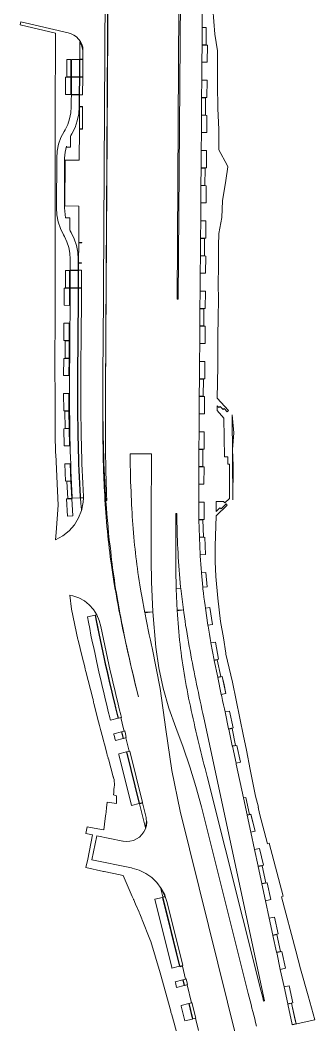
# Model space of a CAD drawing. Header units: metres. Extents: x 105146 to 106170, y 111783 to 118163.
# Drawn here: x 105874 to 105963, y 115078.4 to 115381.3 of the extents above; entities that cross this region are included whole.
import ezdxf

# ---------------------------------------------------------------- set-up
doc = ezdxf.new("R2010")
doc.units = ezdxf.units.M
doc.layers.add('20-EP-ZONA-DURA', color=253, linetype='CONTINUOUS', lineweight=13)
doc.layers.add('20-EP-ZONA-VERDE', color=84, linetype='CONTINUOUS', lineweight=13)

msp = doc.modelspace()

# ---------------------------------------------------------------- linework, layer by layer
at = {"layer": '20-EP-ZONA-DURA'}
for points in [[(105932.2115, 115384.7375), (105932.7507, 115377.0607), (105933.6419, 115372.0191), (105933.5683, 115365.9371), (105933.6463, 115361.9529), (105933.7293, 115354.7083), (105933.9725, 115348.3919), (105934.0517, 115342.1917), (105936.4821, 115337.6067), (105936.7461, 115337.1087), (105936.0963, 115332.9567), (105935.1545, 115326.8345), (105934.9019, 115321.8151), (105933.9669, 115317.0049), (105933.8861, 115313.3151), (105933.8575, 115306.9311), (105933.8177, 115301.9413), (105933.8977, 115296.9361), (105933.8069, 115291.9189), (105933.6939, 115285.7599), (105933.7369, 115276.9291), (105933.5299, 115267.3141), (105936.8931, 115263.6019), (105936.5225, 115263.2661), (105935.6469, 115264.2327), (105935.2763, 115263.8969), (105934.4007, 115264.8635), (105934.0301, 115264.5279), (105933.4997, 115265.0829), (105933.5079, 115263.6149), (105935.5359, 115261.3765), (105935.7019, 115249.6405), (105936.6827, 115249.6461), (105936.6947, 115247.4909), (105937.1947, 115247.4937), (105937.2527, 115237.1625), (105935.8635, 115235.8267), (105935.4279, 115236.1911), (105933.1797, 115236.1631), (105933.1593, 115233.2269), (105934.3195, 115234.3423), (105934.6735, 115233.9743), (105936.2101, 115235.4663), (105936.5565, 115235.1059), (105933.1697, 115231.8497), (105932.9181, 115222.7693), (105932.8927, 115218.1307), (105933.1301, 115213.5649), (105933.7303, 115207.0537), (105934.5101, 115199.9847), (105935.4301, 115195.1011), (105936.1031, 115190.4643), (105936.1647, 115190.2269), (105938.1663, 115181.7155), (105941.4527, 115165.4337), (105941.6333, 115164.5893), (105942.3503, 115161.2359), (105943.4699, 115155.3813), (105945.1171, 115147.4067), (105946.0077, 115144.1061), (105945.8895, 115144.0385), (105946.3305, 115142.1275), (105948.7025, 115133.0417), (105949.2017, 115133.1647), (105953.4559, 115117.2135), (105952.9517, 115117.0591), (105957.2295, 115100.7745), (105958.6279, 115095.3553), (105960.9695, 115087.1549), (105963.0149, 115079.9563), (105956.1462, 115078.4708), (105956.1357, 115078.5199), (105957.3089, 115078.7717), (105957.0777, 115079.8469), (105955.9847, 115084.9307), (105954.8117, 115084.6785), (105954.7905, 115084.7763), (105956.3543, 115085.1129), (105955.2613, 115090.1967), (105953.6975, 115089.8605), (105952.5627, 115095.1395), (105954.1263, 115095.4761), (105953.0335, 115100.5599), (105951.4697, 115100.2239), (105951.4485, 115100.3215), (105952.6219, 115100.5733), (105951.5289, 115105.6571), (105950.3557, 115105.4049), (105950.3347, 115105.5027), (105950.3442, 115105.5047), (105950.3459, 115105.4971), (105951.9189, 115105.8371), (105950.8064, 115110.9242), (105949.2417, 115110.5871), (105948.1067, 115115.8659), (105949.6711, 115116.2027), (105948.5777, 115121.2865), (105947.0139, 115120.9501), (105946.9927, 115121.0479), (105948.1661, 115121.2997), (105947.0731, 115126.3835), (105945.8999, 115126.1313), (105945.8789, 115126.2291), (105947.4433, 115126.5649), (105946.2809, 115131.6333), (105944.7905, 115131.2915), (105943.6635, 115136.5339), (105944.9326, 115136.8636), (105944.9391, 115136.8667), (105943.6489, 115141.9029), (105942.5781, 115141.6287), (105942.5789, 115141.6249), (105942.5695, 115141.6225), (105942.5485, 115141.7203), (105943.2207, 115141.8941), (105942.1243, 115146.9915), (105941.4467, 115146.8459), (105939.268, 115156.98), (105939.2664, 115156.9873), (105939.26, 115157.014), (105939.1919, 115157.3339), (105940.5033, 115157.5849), (105939.4825, 115162.6837), (105938.1013, 115162.4071), (105938.0801, 115162.5049), (105939.0723, 115162.6977), (105937.9847, 115167.7827), (105936.9913, 115167.5703), (105936.9703, 115167.6681), (105938.3549, 115167.9645), (105937.2669, 115173.0495), (105935.8773, 115172.7521), (105935.6792, 115173.6731), (105935.4087, 115174.9333), (105935.1391, 115176.192), (105934.8705, 115177.4496), (105934.7513, 115178.0107), (105936.0114, 115178.3031), (105936.1375, 115178.3301), (105935.5702, 115180.9832), (105935.0549, 115183.4141), (105935.0504, 115183.4138), (105933.6791, 115183.1219), (105933.6589, 115183.2199), (105934.6385, 115183.4289), (105933.5511, 115188.5139), (105932.6329, 115188.3175), (105932.6135, 115188.4157), (105933.9215, 115188.6949), (105933.0067, 115193.8137), (105931.6409, 115193.5697), (105931.6179, 115193.6965), (105931.3955, 115194.9415), (105931.1784, 115196.1857), (105930.9672, 115197.4294), (105930.7617, 115198.6727), (105930.7243, 115198.9067), (105932.1155, 115199.1393), (105931.3401, 115204.2049), (105929.9535, 115204.0117), (105929.8331, 115204.8819), (105929.6691, 115206.1223), (105929.5128, 115207.3625), (105929.3648, 115208.6018), (105929.2249, 115209.8408), (105929.1697, 115210.3715), (105930.4611, 115210.5081), (105930.0453, 115214.8093), (105928.7615, 115214.6853), (105928.7513, 115214.8045), (105928.6532, 115216.0504), (105928.5627, 115217.2984), (105928.4793, 115218.5484), (105928.4032, 115219.8003), (105928.3857, 115220.1159), (105929.9821, 115220.2261), (105929.7441, 115225.4207), (105928.1451, 115225.3472), (105928.1415, 115225.4473), (105929.3401, 115225.5093), (105929.2001, 115230.7073), (105927.9997, 115230.6749), (105927.9977, 115230.7749), (105928.0009, 115230.775), (105928.0009, 115230.7709), (105929.5937, 115230.8135), (105929.5936, 115230.8184), (105929.5971, 115230.8185), (105929.5329, 115236.0181), (105929.5196, 115236.018), (105929.5195, 115236.0251), (105927.9491, 115235.9994), (105927.9329, 115235.9983), (105927.9313, 115236.2307), (105927.9251, 115237.5055), (105927.9219, 115238.7818), (105927.9213, 115240.0595), (105927.9231, 115241.3389), (105927.9233, 115241.4149), (105929.5233, 115241.4181), (105929.5487, 115246.6181), (105927.9489, 115246.6257), (105927.9493, 115246.7257), (105929.1495, 115246.7205), (105929.1891, 115251.9205), (105927.9891, 115251.9295), (105927.9899, 115252.0295), (105929.5899, 115252.0179), (105929.6299, 115257.2177), (105928.0305, 115257.2301), (105928.0727, 115262.6295), (105929.6727, 115262.6181), (105929.6815, 115262.6183), (105929.7249, 115267.8039), (105929.7128, 115267.8041), (105929.7129, 115267.8173), (105928.1133, 115267.8297), (105928.1141, 115267.9297), (105929.3141, 115267.9201), (105929.3547, 115273.1199), (105928.1547, 115273.1293), (105928.1555, 115273.2293), (105929.7555, 115273.2173), (105929.7957, 115278.4171), (105928.1961, 115278.4295), (105928.2383, 115283.8289), (105929.8383, 115283.8169), (105929.8785, 115289.0167), (105928.2789, 115289.0291), (105928.279, 115289.1073), (105929.4777, 115289.0999), (105929.4785, 115289.1193), (105929.5203, 115294.3193), (105928.3203, 115294.3287), (105928.3211, 115294.4285), (105929.9207, 115294.4165), (105929.9613, 115299.6163), (105928.3617, 115299.6289), (105928.4039, 115305.0283), (105930.0039, 115305.0163), (105930.0441, 115310.2161), (105928.4445, 115310.2285), (105928.4453, 115310.3281), (105929.6453, 115310.3187), (105929.6859, 115315.5187), (105928.4859, 115315.5279), (105928.4867, 115315.6279), (105930.0877, 115315.6113), (105930.1056, 115318.0937), (105930.1261, 115320.8157), (105929.536, 115320.8203), (105928.5269, 115320.8293), (105928.5695, 115326.2277), (105930.1695, 115326.2157), (105930.2097, 115331.4155), (105928.6103, 115331.4277), (105928.6109, 115331.5279), (105929.8109, 115331.5181), (105929.8515, 115336.7179), (105928.6515, 115336.7273), (105928.6523, 115336.8273), (105930.2523, 115336.8153), (105930.2925, 115342.0151), (105928.6929, 115342.0275), (105928.7351, 115347.4269), (105928.7485, 115347.4268), (105928.7485, 115347.4223), (105930.3479, 115347.3995), (105930.3504, 115349.3893), (105930.3753, 115352.6147), (105929.019, 115352.6252), (105928.7865, 115352.6307), (105928.7865, 115352.627), (105928.7759, 115352.6271), (105928.7765, 115352.7271), (105929.9765, 115352.7175), (105930.0173, 115357.9173), (105928.8171, 115357.9267), (105928.8179, 115358.0267), (105930.4175, 115358.0147), (105930.4581, 115363.2145), (105928.8587, 115363.2269), (105928.9009, 115368.6263), (105930.5007, 115368.6139), (105930.5409, 115373.8137), (105928.9415, 115373.8261), (105928.9435, 115373.9221), (105930.1433, 115373.9083), (105930.1423, 115373.9167), (105930.1827, 115379.1167), (105930.1793, 115379.1167), (105930.1793, 115379.1233), (105929.4522, 115379.1224), (105928.9829, 115379.1261), (105929.1505, 115400.5919)], [(105900.5541, 115394.073), (105899.8287, 115269.0469), (105899.8107, 115265.7106), (105899.7955, 115262.3743), (105899.79, 115260.7015), (105899.7873, 115259.0286), (105899.7879, 115257.1686), (105899.7925, 115255.3086), (105899.7925, 115255.3086), (105899.8002, 115253.4486), (105899.7939, 115254.4547), (105899.7877, 115256.0757), (105899.7855, 115257.3335), (105899.7854, 115257.4345), (105899.7849, 115257.6959), (105899.7849, 115259.3149), (105899.7875, 115260.9331), (105899.7923, 115262.5503), (105899.7985, 115264.1653), (105899.8061, 115265.7811), (105899.8145, 115267.3959), (105899.8235, 115269.0095), (105900.5129, 115393.9881)], [(105921.3265, 115075.9761), (105920.4811, 115078.9671), (105920.4777, 115078.9787), (105919.7839, 115081.4337), (105919.5429, 115082.2859), (105919.4735, 115082.5313), (105916.2681, 115094.1507), (105913.4937, 115103.5537), (105913.2043, 115104.2717), (105910.8485, 115110.1177), (105910.7849, 115110.2753), (105910.7413, 115110.3833), (105910.1245, 115111.9141), (105909.9763, 115112.2631), (105909.9241, 115112.3849), (105908.8679, 115114.8521), (105908.3089, 115116.1581), (105908.2699, 115116.2489), (105908.2351, 115116.3301), (105907.8705, 115117.0931), (105905.1387, 115123.4771), (105904.6173, 115123.5829), (105904.2643, 115123.6545), (105899.4305, 115124.6435), (105899.2359, 115124.6905), (105893.9085, 115125.8607), (105894.4157, 115128.4317), (105895.8615, 115135.7113), (105893.8487, 115136.1573), (105894.2933, 115138.1641), (105897.4365, 115137.5651), (105899.3111, 115137.2081), (105899.5207, 115138.9119), (105899.7347, 115140.6527), (105899.9159, 115142.0478), (105899.9619, 115142.4993), (105900.0037, 115142.8387), (105900.0439, 115143.1657), (105900.0659, 115143.3459), (105900.1301, 115143.8663), (105900.3401, 115145.5741), (105903.0729, 115145.1853), (105903.0915, 115145.8155), (105903.1407, 115147.4799), (105902.2053, 115147.7655), (105902.2747, 115148.5179), (105902.2751, 115148.5227), (105902.3079, 115148.8775), (105902.3583, 115149.4243), (105902.3585, 115149.4277), (105902.4215, 115150.1103), (105902.4225, 115150.1213), (105902.4719, 115150.6567), (105902.3799, 115152.2897), (105902.3737, 115152.3989), (105902.2497, 115152.8691), (105902.2455, 115152.8853), (105902.2437, 115152.8921), (105902.1862, 115153.1101), (105902.1615, 115153.2035), (105900.6561, 115158.6029), (105900.6361, 115158.6745), (105900.6109, 115158.7645), (105900.5665, 115158.9255), (105900.3505, 115159.7477), (105900.1909, 115160.3587), (105899.4935, 115163.0269), (105899.2275, 115164.0449), (105898.9989, 115164.9195), (105898.3193, 115167.5195), (105898.0099, 115168.7033), (105897.7323, 115169.7657), (105896.3235, 115175.3273), (105896.2239, 115175.7205), (105896.1583, 115175.9805), (105896.0991, 115176.2143), (105896.0295, 115176.4899), (105895.9529, 115176.7929), (105893.8937, 115184.9353), (105893.8043, 115185.2895), (105893.7055, 115185.6801), (105893.5231, 115186.4009), (105892.7801, 115189.3391), (105891.5017, 115194.3945), (105891.4475, 115194.6089), (105889.5419, 115203.7419), (105889.076, 115207.9975), (105889.9311, 115207.7907), (105891.7402, 115207.1828), (105893.417, 115206.2713), (105894.9111, 115205.0838), (105896.1773, 115203.6558), (105897.1777, 115202.0305), (105896.7853, 115201.9557), (105896.7853, 115201.9557), (105897.0989, 115200.3137), (105897.4787, 115198.3779), (105897.8679, 115196.4459), (105898.2657, 115194.5177), (105898.6715, 115192.5931), (105899.0851, 115190.6719), (105899.5055, 115188.7543), (105899.9327, 115186.8401), (105900.3657, 115184.9293), (105900.8043, 115183.0217), (105901.2481, 115181.1171), (105901.6963, 115179.2157), (105902.1483, 115177.3171), (105902.6039, 115175.4213), (105903.0627, 115173.5281), (105903.5237, 115171.6375), (105903.7085, 115170.8845), (105904.4297, 115171.0635), (105905.2694, 115167.6728), (105905.4396, 115166.9869), (105904.7132, 115166.8058), (105904.9177, 115165.9783), (105905.2079, 115164.8069), (105905.9356, 115164.9875), (105906.9469, 115160.9116), (105906.2189, 115160.7309), (105910.0717, 115145.2013), (105910.7998, 115145.382), (105910.8239, 115145.2849), (105910.0959, 115145.1043), (105911.8977, 115137.8417), (105912.1952, 115139.7575), (105912.231, 115139.618), (105912.1244, 115138.5779), (105911.8388, 115137.5722), (105911.3829, 115136.6313), (105910.7707, 115135.7838), (105910.0206, 115135.0554), (105909.1555, 115134.4684), (105908.2016, 115134.0403), (105907.1879, 115133.7844), (105906.1452, 115133.7083), (105905.1051, 115133.8144), (105905.0411, 115133.8272), (105897.1344, 115135.4283), (105895.7091, 115128.1661), (105907.6339, 115125.752), (105907.7965, 115125.7191), (105907.8647, 115125.7042), (105909.9661, 115125.0651), (105911.9416, 115124.1051), (105913.7427, 115122.848), (105915.3249, 115121.3247), (105916.6495, 115119.5726), (105917.6838, 115117.635), (105917.7789, 115117.2514), (105916.3585, 115119.8617), (105917.0701, 115116.9933), (105917.7981, 115117.174), (105917.8222, 115117.0769), (105917.0946, 115116.8961), (105918.4691, 115111.3545), (105922.2473, 115096.1261), (105922.2873, 115095.9647), (105923.0152, 115096.1454), (105923.9858, 115092.2332), (105923.262, 115092.0506), (105923.2585, 115092.0497), (105923.6807, 115090.3485), (105924.4086, 115090.529), (105925.7571, 115085.0937), (105925.0291, 115084.9131), (105926.1925, 115080.2243), (105926.9205, 115080.4046), (105927.8222, 115076.77)]]:
    msp.add_lwpolyline(points, dxfattribs=at)
for points in [[(105892.8654, 115355.2228), (105891.9655, 115355.2253), (105891.9248, 115348.5699), (105892.8223, 115348.5651), (105892.8654, 115355.2228), (105892.8245, 115348.4653), (105891.9234, 115348.4704), (105891.8574, 115339.0867), (105887.6454, 115339.1191), (105887.6029, 115332.351), (105887.5227, 115332.3515), (105887.4901, 115327.1515), (105887.5703, 115327.151), (105887.5588, 115325.316), (105891.7604, 115325.2861), (105891.7251, 115320.2669), (105891.7091, 115314.295), (105892.6093, 115314.2898), (105892.6085, 115314.1898), (105891.7094, 115314.195), (105891.6709, 115308.2022), (105892.5718, 115308.1966), (105892.5709, 115308.0965), (105891.6714, 115308.1023), (105891.6577, 115305.9253), (105891.6233, 115300.6255), (105891.6285, 115300.6255), (105891.6279, 115300.5255), (105891.6227, 115300.5255), (105891.5107, 115282.6999), (105891.4987, 115280.7625), (105891.4871, 115278.8231), (105891.4765, 115276.8821), (105891.4675, 115274.9427), (105891.4605, 115272.9987), (105891.4559, 115271.0527), (105891.4543, 115269.1047), (105891.4563, 115267.1551), (105891.4625, 115265.2033), (105891.4731, 115263.2497), (105891.4889, 115261.2943), (105891.5101, 115259.3369), (105891.5157, 115258.9363), (105891.5169, 115258.7411), (105891.5224, 115258.4666), (105891.5377, 115257.3779), (105891.5717, 115255.4169), (105891.6131, 115253.4541), (105891.6567, 115251.7012), (105891.6581, 115251.6028), (105891.6619, 115251.4897), (105891.7191, 115249.5237), (105891.7851, 115247.5559), (105891.8603, 115245.5865), (105891.9453, 115243.6157), (105892.0405, 115241.6433), (105892.1467, 115239.6697), (105892.2643, 115237.6947), (105892.2877, 115237.3353), (105892.2943, 115237.2355), (105892.3937, 115235.7187), (105892.5355, 115233.7415), (105892.5522, 115233.5414), (105891.6676, 115231.2689), (105890.402, 115229.1843), (105888.7939, 115227.351), (105886.892, 115225.8246), (105884.7541, 115224.6514), (105884.9175, 115226.9089), (105885.5131, 115235.1391), (105885.0931, 115243.7605), (105884.7666, 115250.4854), (105884.7533, 115250.7603), (105884.6181, 115256.4868), (105884.6173, 115256.5159), (105884.6429, 115262.895), (105884.6431, 115262.9432), (105884.6455, 115263.5315), (105884.6371, 115264.0375), (105884.6293, 115264.5185), (105884.5539, 115271.8605), (105884.5537, 115271.8643), (105884.5475, 115272.4703), (105884.5465, 115272.7161), (105884.5463, 115272.7475), (105884.5219, 115278.5339), (105884.5229, 115278.7747), (105884.5229, 115278.8099), (105884.5735, 115291.0589), (105884.5737, 115291.2581), (105884.5737, 115291.2977), (105884.5739, 115291.3641), (105884.5829, 115299.9087), (105884.5827, 115300.1201), (105884.5827, 115300.1647), (105884.5827, 115300.2133), (105884.5779, 115305.9143), (105884.5787, 115306.1151), (105884.5791, 115306.1663), (105884.5797, 115306.2993), (105884.6223, 115315.1801), (105884.6285, 115335.4413), (105884.5837, 115348.1829), (105884.5809, 115352.2653), (105884.7057, 115377.3815), (105874.0097, 115379.9019), (105874.2267, 115380.8312), (105888.5211, 115377.5249), (105889.4148, 115377.2431), (105890.2538, 115376.8255), (105891.0175, 115376.2824), (105891.6873, 115375.627), (105892.2469, 115374.8753), (105892.6826, 115374.0457), (105892.9838, 115373.1583), (105892.9304, 115365.5048), (105892.9549, 115369.4171), (105892.0549, 115369.4227), (105892.0547, 115369.392), (105892.0467, 115369.3919), (105891.9661, 115355.329), (105892.866, 115355.3229), (105892.8654, 115355.2228)], [(105892.0883, 115374.7517), (105892.0555, 115369.5227), (105892.9555, 115369.5171), (105892.9475, 115372.1781), (105892.6705, 115373.5159), (105892.0883, 115374.7517)], [(105889.3223, 115364.2409), (105889.3549, 115369.4397), (105888.1549, 115369.4483), (105888.1223, 115364.2483), (105889.3223, 115364.2409)], [(105891.9223, 115364.2249), (105891.9549, 115369.4233), (105889.5549, 115369.4385), (105889.5223, 115364.2395), (105891.9223, 115364.2249)], [(105889.2891, 115358.9409), (105889.3217, 115364.1407), (105887.7221, 115364.1509), (105887.6895, 115358.9509), (105889.2891, 115358.9409)], [(105891.9217, 115364.1245), (105889.5217, 115364.1395), (105889.4891, 115358.9399), (105891.8891, 115358.9249), (105891.9217, 115364.1245)], [(105891.8883, 115358.8249), (105889.4907, 115358.8399), (105889.4781, 115357.2087), (105889.4653, 115355.1689), (105889.336, 115353.3684), (105888.9727, 115351.6002), (105888.3818, 115349.8945), (105887.5733, 115348.2805), (105887.2895, 115347.7961), (105886.3403, 115345.9015), (105885.6466, 115343.8992), (105885.2202, 115341.8235), (105885.0683, 115339.7099), (105884.9745, 115324.7485), (105885.0998, 115322.6331), (105885.5001, 115320.5523), (105886.1686, 115318.5414), (105887.0939, 115316.6351), (105887.3717, 115316.1471), (105888.1599, 115314.5232), (105888.7294, 115312.8103), (105889.0705, 115311.0377), (105889.1773, 115309.2357), (105889.1565, 115305.9409), (105891.5565, 115305.9259), (105891.5771, 115309.2205), (105891.4518, 115311.3359), (105891.0515, 115313.4168), (105890.383, 115315.4277), (105889.4577, 115317.3341), (105889.1799, 115317.8221), (105889.034, 115318.0859), (105889.0623, 115321.7435), (105887.6825, 115321.7476), (105887.3743, 115324.7335), (105887.4683, 115339.6947), (105887.6056, 115341.5504), (105887.9913, 115343.3707), (105887.9893, 115343.0487), (105889.1893, 115343.0413), (105889.2098, 115346.3185), (105889.3605, 115346.5831), (105889.6441, 115347.0675), (105890.5932, 115348.9621), (105891.287, 115350.9644), (105891.7134, 115353.0401), (105891.8653, 115355.1537), (105891.8781, 115357.1937), (105891.8883, 115358.8249)], [(105887.7233, 115300.6495), (105888.9233, 115300.6421), (105888.9559, 115305.8419), (105887.7559, 115305.8495), (105887.7233, 115300.6495)], [(105889.1559, 115305.8409), (105889.1233, 115300.6415), (105891.5233, 115300.6263), (105891.5559, 115305.8259), (105889.1559, 115305.8409)], [(105887.2905, 115295.3521), (105888.8901, 115295.3423), (105888.9227, 115300.5421), (105887.3227, 115300.5521), (105887.2905, 115295.3521)], [(105889.1227, 115300.5415), (105888.9987, 115280.7773), (105888.9871, 115278.8367), (105888.9765, 115276.8937), (105888.9675, 115274.9531), (105888.9605, 115273.0061), (105888.9559, 115271.0565), (105888.9543, 115269.1045), (105888.9563, 115267.1499), (105888.9625, 115265.1927), (105888.9731, 115263.2329), (105888.9889, 115261.2707), (105889.0103, 115259.3059), (105889.0379, 115257.3385), (105889.0721, 115255.3689), (105889.1137, 115253.3967), (105889.1629, 115251.4223), (105889.2203, 115249.4455), (105889.2867, 115247.4663), (105889.3623, 115245.4849), (105889.4479, 115243.5015), (105889.5437, 115241.5159), (105889.6507, 115239.5283), (105889.7691, 115237.5389), (105889.7931, 115237.1719), (105892.1879, 115237.3287), (105892.1645, 115237.6885), (105892.0469, 115239.6641), (105891.9407, 115241.6383), (105891.8453, 115243.6111), (105891.7603, 115245.5825), (105891.6851, 115247.5523), (105891.6191, 115249.5205), (105891.5621, 115251.4871), (105891.5131, 115253.4519), (105891.4717, 115255.4149), (105891.4377, 115257.3763), (105891.4103, 115259.3357), (105891.3889, 115261.2933), (105891.3731, 115263.2491), (105891.3625, 115265.2029), (105891.3563, 115267.1547), (105891.3543, 115269.1047), (105891.3559, 115271.0529), (105891.3605, 115272.9989), (105891.3675, 115274.9431), (105891.3765, 115276.8825), (105891.3871, 115278.8237), (105891.3987, 115280.7631), (105891.4107, 115282.7005), (105891.5229, 115300.5263), (105889.1227, 115300.5415)], [(105888.8119, 115284.7379), (105888.8119, 115284.7426), (105888.8235, 115284.7425), (105888.8561, 115289.9423), (105887.2563, 115289.9523), (105887.2239, 115284.7523), (105888.1273, 115284.7468), (105888.8119, 115284.7379)], [(105888.8229, 115284.6425), (105887.6229, 115284.6499), (105887.5909, 115279.4501), (105888.7907, 115279.4427), (105888.8229, 115284.6425)], [(105888.7901, 115279.3427), (105887.1901, 115279.3525), (105887.1651, 115274.1525), (105888.7645, 115274.1449), (105888.7901, 115279.3427)], [(105909.334, 115178.9757), (105909.7301, 115177.3505), (105909.5669, 115178.0112), (105909.1407, 115179.7597), (105908.6711, 115181.7033), (105908.2058, 115183.6479), (105907.7448, 115185.5936), (105907.3799, 115187.1509), (105907.0194, 115188.7091), (105906.6632, 115190.2683), (105906.2418, 115192.1408), (105905.8278, 115194.0149), (105905.4211, 115195.8905), (105905.0721, 115197.533), (105904.7304, 115199.177), (105904.396, 115200.8225), (105904.1205, 115202.2088), (105903.8507, 115203.5963), (105903.5867, 115204.9848), (105903.3284, 115206.3744), (105903.0992, 115207.6387), (105902.8758, 115208.9039), (105902.6581, 115210.1701), (105902.4463, 115211.4372), (105902.2225, 115212.8182), (105902.0061, 115214.2003), (105901.7973, 115215.5836), (105901.5959, 115216.968), (105901.4162, 115218.2543), (105901.2439, 115219.5416), (105901.0792, 115220.8299), (105900.9219, 115222.1192), (105900.7722, 115223.4094), (105900.6299, 115224.7004), (105900.4952, 115225.9923), (105900.368, 115227.285), (105900.2389, 115228.6777), (105900.1173, 115230.0715), (105900.0032, 115231.4658), (105899.8966, 115232.8606), (105899.8051, 115234.1421), (105899.7195, 115235.4241), (105899.6397, 115236.7063), (105899.5658, 115237.989), (105899.4966, 115239.2866), (105899.4323, 115240.5846), (105899.373, 115241.8828), (105899.3357, 115242.7596), (105899.3006, 115243.6364), (105899.2394, 115245.3145), (105899.1857, 115246.9927), (105899.1394, 115248.6712), (105899.0945, 115250.5899), (105899.0571, 115252.5088), (105899.0271, 115254.4279), (105899.0075, 115256.0271), (105898.9923, 115257.6264), (105898.9815, 115259.2258), (105898.973, 115261.2253), (105898.9689, 115263.2251), (105898.9693, 115265.2245), (105898.9731, 115267.0241), (105898.9799, 115268.8238), (105898.998, 115272.4236), (105899.0191, 115276.0235), (105899.0371, 115278.7821), (105899.0265, 115276.8467), (105899.0173, 115274.9113), (105899.0103, 115272.9761), (105899.0059, 115271.0409), (105899.0043, 115269.1057), (105899.0063, 115267.1707), (105899.0123, 115265.2357), (105899.0229, 115263.3007), (105899.0385, 115261.3659), (105899.0597, 115259.4311), (105899.0867, 115257.4963), (105899.0875, 115257.4525), (105899.0895, 115257.3345), (105899.1203, 115255.5619), (105899.1611, 115253.6277), (105899.2093, 115251.6935), (105899.2655, 115249.7597), (105899.3303, 115247.8263), (105899.4041, 115245.8931), (105899.4873, 115243.9605), (105899.5807, 115242.0283), (105899.6847, 115240.0967), (105899.7995, 115238.1659), (105899.9087, 115236.5009), (105899.9261, 115236.2357), (105900.0645, 115234.3065), (105900.2155, 115232.3781), (105900.3793, 115230.4511), (105900.5569, 115228.5251), (105900.7483, 115226.6007), (105900.9543, 115224.6777), (105901.1751, 115222.7565), (105901.2562, 115222.0987), (105901.3618, 115221.0885), (105901.4962, 115219.8706), (105901.6377, 115218.6536), (105901.7864, 115217.4375), (105901.942, 115216.2222), (105902.1048, 115215.0078), (105902.2745, 115213.7945), (105902.4643, 115212.4919), (105902.661, 115211.1904), (105902.8648, 115209.89), (105903.0756, 115208.5908), (105903.2748, 115207.4), (105903.4794, 115206.2099), (105903.6896, 115205.0212), (105903.905, 115203.8332), (105904.1473, 115202.5306), (105904.3948, 115201.2291), (105904.6479, 115199.9287), (105904.9062, 115198.6293), (105905.2195, 115197.0888), (105905.5395, 115195.5498), (105905.8664, 115194.0121), (105906.2462, 115192.2607), (105906.6329, 115190.511), (105907.0263, 115188.7627), (105907.3586, 115187.3084), (105907.6949, 115185.8551), (105908.0353, 115184.4027), (105908.4642, 115182.5927), (105908.8971, 115180.7838), (105909.334, 115178.9757)], [(105888.7545, 115268.7497), (105887.1547, 115268.7525), (105887.1721, 115263.5525), (105888.7713, 115263.5579), (105888.7545, 115268.7497)], [(105888.8249, 115258.2693), (105888.7717, 115263.4579), (105887.5719, 115263.4567), (105887.6253, 115258.2571), (105888.8249, 115258.2693)], [(105938.3149, 115246.9513), (105938.2551, 115236.7391), (105938.0223, 115262.3555), (105938.4999, 115256.9439), (105938.1699, 115251.9147), (105938.3149, 115246.9513)], [(105888.9239, 115252.9843), (105888.8263, 115258.1693), (105887.2263, 115258.1529), (105887.3251, 115252.9539), (105888.9239, 115252.9843)], [(105914.0481, 115202.9532), (105911.6618, 115202.6269), (105910.7308, 115207.7061), (105910.5705, 115208.638), (105910.3769, 115209.7954), (105910.1725, 115211.0553), (105909.9749, 115212.3163), (105909.7841, 115213.5782), (105909.6001, 115214.8412), (105909.4363, 115216.012), (105909.2793, 115217.1837), (105909.1291, 115218.3563), (105908.9857, 115219.5298), (105908.8491, 115220.7041), (105908.7193, 115221.8792), (105908.5964, 115223.0551), (105908.4802, 115224.2316), (105908.362, 115225.5024), (105908.2507, 115226.7739), (105908.1462, 115228.0459), (105908.0486, 115229.3185), (105907.9646, 115230.4891), (105907.886, 115231.6601), (105907.8127, 115232.8314), (105907.7448, 115234.0031), (105907.6756, 115235.2953), (105907.6117, 115236.5879), (105907.5531, 115237.8807), (105907.5, 115239.1737), (105907.4434, 115240.7119), (105907.3936, 115242.2503), (105907.3506, 115243.7889), (105907.3086, 115245.5518), (105907.2797, 115246.9995), (105907.2734, 115247.3149), (105907.2451, 115249.0782), (105907.2265, 115250.5827), (105913.7217, 115250.5453), (105913.6109, 115231.4613), (105913.6035, 115230.17), (105913.5965, 115228.878), (105913.5901, 115227.5847), (105913.5845, 115226.2925), (105913.5805, 115224.9976), (105913.5781, 115223.7019), (105913.5779, 115222.4054), (105913.5799, 115221.1078), (105913.5847, 115219.8092), (105913.5927, 115218.5097), (105913.6039, 115217.2091), (105913.6189, 115215.9077), (105913.6381, 115214.6054), (105913.6619, 115213.3023), (105913.6904, 115211.9981), (105914.0481, 115202.9532)], [(105889.2995, 115242.4283), (105889.0821, 115247.6031), (105887.4827, 115247.5563), (105887.7019, 115242.3609), (105889.2995, 115242.4283)], [(105889.5935, 115237.1587), (105889.3045, 115242.3283), (105888.1051, 115242.2835), (105888.3963, 115237.0917), (105889.5935, 115237.1587)], [(105888.0035, 115236.9695), (105888.3769, 115231.7829), (105889.9717, 115231.8977), (105889.6001, 115237.0589), (105888.0035, 115236.9695)], [(105923.3039, 115203.5516), (105921.4408, 115203.2915), (105921.1524, 115209.8565), (105922.5208, 115210.0015), (105923.3039, 115203.5516)], [(105901.2331, 115170.4821), (105901.2823, 115170.2825), (105903.6115, 115170.8605), (105903.4267, 115171.6139), (105902.7169, 115174.5237), (105902.0511, 115177.2939), (105901.5989, 115179.1927), (105901.1507, 115181.0943), (105900.7069, 115182.9991), (105900.2683, 115184.9071), (105899.8351, 115186.8183), (105899.4079, 115188.7327), (105898.9873, 115190.6507), (105898.5737, 115192.5721), (105898.1677, 115194.4973), (105897.7699, 115196.4259), (105897.3807, 115198.3583), (105897.0005, 115200.2947), (105896.6871, 115201.9369), (105894.3297, 115201.4869), (105894.6443, 115199.8385), (105895.0267, 115197.8903), (105895.4183, 115195.9465), (105895.8183, 115194.0071), (105896.2263, 115192.0721), (105896.6419, 115190.1411), (105897.0645, 115188.2145), (105897.4935, 115186.2917), (105897.9285, 115184.3729), (105898.3687, 115182.4579), (105898.8139, 115180.5469), (105899.2635, 115178.6393), (105899.7169, 115176.7353), (105900.1737, 115174.8349), (105900.6335, 115172.9377), (105901.0953, 115171.0435), (105901.2331, 115170.4821)], [(105902.7313, 115164.4075), (105902.7815, 115164.2051), (105905.1109, 115164.7829), (105904.8207, 115165.9543), (105904.6159, 115166.7827), (105902.2867, 115166.2049), (105902.3347, 115166.0099), (105902.4911, 115165.3771), (105902.7313, 115164.4075)], [(105903.8407, 115159.9345), (105907.6453, 115144.5993), (105909.9747, 115145.1773), (105906.1219, 115160.7069), (105903.7925, 115160.1289), (105903.8407, 115159.9345)], [(105919.7727, 115095.7181), (105919.8209, 115095.5241), (105922.1501, 115096.1019), (105916.9971, 115116.8723), (105914.6677, 115116.2943), (105919.7727, 115095.7181)], [(105920.8805, 115091.2535), (105921.2543, 115089.7465), (105923.5837, 115090.3243), (105923.1615, 115092.0255), (105920.8323, 115091.4477), (105920.8805, 115091.2535)], [(105922.6509, 115084.1171), (105923.7657, 115079.6233), (105926.0953, 115080.2003), (105924.9321, 115084.8891), (105922.6027, 115084.3113), (105922.6509, 115084.1171)]]:
    msp.add_lwpolyline(points, close=True, dxfattribs=at)
at = {"layer": '20-EP-ZONA-VERDE'}
for points in [[(105922.5007, 115400.6439), (105921.6923, 115297.1573), (105921.3923, 115297.1589), (105922.0075, 115403.1911)], [(105900.5129, 115393.9881), (105899.8235, 115269.0095), (105899.8145, 115267.3959), (105899.8061, 115265.7811), (105899.7985, 115264.1653), (105899.7923, 115262.5503), (105899.7875, 115260.9331), (105899.7849, 115259.3149), (105899.7849, 115257.6959), (105899.7877, 115256.0757), (105899.7939, 115254.4547), (105899.8041, 115252.8329), (105899.8183, 115251.2099), (105899.8371, 115249.5861), (105899.8611, 115247.9615), (105899.8903, 115246.3359), (105899.9257, 115244.7095), (105899.9673, 115243.0823), (105900.0157, 115241.4543), (105900.0713, 115239.8255), (105900.1345, 115238.1961), (105900.2057, 115236.5661), (105900.2083, 115236.5155), (105899.9087, 115236.5009), (105899.7995, 115238.1659), (105899.6847, 115240.0967), (105899.5807, 115242.0283), (105899.4873, 115243.9605), (105899.4041, 115245.8931), (105899.3303, 115247.8263), (105899.2655, 115249.7597), (105899.2093, 115251.6935), (105899.1611, 115253.6277), (105899.1203, 115255.5619), (105899.0867, 115257.4963), (105899.0597, 115259.4311), (105899.0385, 115261.3659), (105899.0229, 115263.3007), (105899.0123, 115265.2357), (105899.0063, 115267.1707), (105899.0043, 115269.1057), (105899.0059, 115271.0409), (105899.0103, 115272.9761), (105899.0173, 115274.9113), (105899.0265, 115276.8467), (105899.0371, 115278.7821), (105899.0485, 115280.7173), (105899.0605, 115282.6527), (105899.7313, 115389.5577)], [(105939.4097, 115073.8769), (105922.3009, 115142.8373), (105919.7804, 115155.0703), (105918.0001, 115167.4329), (105916.2582, 115179.8293), (105913.8579, 115192.1155), (105913.6909, 115192.8639), (105913.3483, 115194.4257), (105913.0119, 115195.9879), (105912.6821, 115197.5507), (105912.3595, 115199.1139), (105912.0443, 115200.6777), (105911.7369, 115202.2419), (105911.6283, 115202.8109), (105914.0473, 115202.9681), (105914.9409, 115192.2997), (105914.9409, 115192.2997), (105915.8717, 115186.097), (105917.2041, 115179.9679), (105918.9325, 115173.9385), (105921.0495, 115168.0343), (105923.2586, 115162.1752), (105925.2758, 115156.2472), (105927.0989, 115150.2567), (105928.7259, 115144.2101), (105942.9057, 115087.8923), (105943.1813, 115086.7973), (105943.4567, 115085.7025), (105943.7319, 115084.6075), (105944.0067, 115083.5125), (105944.2809, 115082.4175), (105944.5543, 115081.3221), (105944.8267, 115080.2267), (105945.0981, 115079.1309), (105945.3683, 115078.0351)]]:
    msp.add_lwpolyline(points, dxfattribs=at)
for points in [[(105930.1827, 115379.1167), (105930.1423, 115373.9167), (105928.9421, 115373.9261), (105928.9829, 115379.1261), (105930.1827, 115379.1167)], [(105892.9475, 115372.1781), (105892.9555, 115369.5171), (105892.0555, 115369.5227), (105892.0883, 115374.7517), (105892.6705, 115373.5159), (105892.9475, 115372.1781)], [(105930.5409, 115373.8137), (105930.5007, 115368.6139), (105928.9009, 115368.6263), (105928.9415, 115373.8261), (105930.5409, 115373.8137)], [(105889.3549, 115369.4397), (105889.3223, 115364.2409), (105888.1223, 115364.2483), (105888.1549, 115369.4483), (105889.3549, 115369.4397)], [(105892.9549, 115369.4171), (105892.9223, 115364.2183), (105892.0223, 115364.2243), (105892.0549, 115369.4227), (105892.9549, 115369.4171)], [(105889.3217, 115364.1407), (105889.2891, 115358.9409), (105887.6895, 115358.9509), (105887.7221, 115364.1509), (105889.3217, 115364.1407)], [(105892.9219, 115364.1183), (105892.8887, 115358.8185), (105891.9883, 115358.8243), (105892.0215, 115364.1239), (105892.9219, 115364.1183)], [(105930.4581, 115363.2145), (105930.4175, 115358.0147), (105928.8179, 115358.0267), (105928.8587, 115363.2269), (105930.4581, 115363.2145)], [(105930.0173, 115357.9173), (105929.9765, 115352.7175), (105928.7765, 115352.7271), (105928.8171, 115357.9267), (105930.0173, 115357.9173)], [(105930.3753, 115352.6147), (105930.3351, 115347.4149), (105928.7351, 115347.4269), (105928.7759, 115352.6271), (105930.3753, 115352.6147)], [(105930.2925, 115342.0151), (105930.2523, 115336.8153), (105928.6523, 115336.8273), (105928.6929, 115342.0275), (105930.2925, 115342.0151)], [(105929.8515, 115336.7179), (105929.8109, 115331.5181), (105928.6109, 115331.5279), (105928.6515, 115336.7273), (105929.8515, 115336.7179)], [(105930.2097, 115331.4155), (105930.1695, 115326.2157), (105928.5695, 115326.2277), (105928.6103, 115331.4277), (105930.2097, 115331.4155)], [(105930.1269, 115320.8157), (105930.0863, 115315.6159), (105928.4867, 115315.6279), (105928.5273, 115320.8283), (105930.1269, 115320.8157)], [(105929.6859, 115315.5187), (105929.6453, 115310.3187), (105928.4453, 115310.3281), (105928.4859, 115315.5279), (105929.6859, 115315.5187)], [(105930.0441, 115310.2161), (105930.0039, 115305.0163), (105928.4039, 115305.0283), (105928.4445, 115310.2285), (105930.0441, 115310.2161)], [(105888.9559, 115305.8419), (105888.9233, 115300.6421), (105887.7233, 115300.6495), (105887.7559, 115305.8495), (105888.9559, 115305.8419)], [(105892.5569, 115305.9197), (105892.5235, 115300.6199), (105891.6233, 115300.6255), (105891.6565, 115305.9253), (105892.5569, 115305.9197)], [(105888.9227, 115300.5421), (105888.8901, 115295.3423), (105887.2905, 115295.3521), (105887.3227, 115300.5521), (105888.9227, 115300.5421)], [(105892.5225, 115300.5199), (105892.4107, 115282.6943), (105892.3987, 115280.7571), (105892.3871, 115278.8183), (105892.3765, 115276.8777), (105892.3675, 115274.9389), (105892.3605, 115272.9959), (105892.3559, 115271.0513), (105892.3543, 115269.1049), (105892.3563, 115267.1569), (105892.3625, 115265.2071), (105892.3731, 115263.2557), (105892.3887, 115261.3027), (105892.4101, 115259.3481), (105892.4375, 115257.3919), (105892.4715, 115255.4341), (105892.5129, 115253.4749), (105892.5617, 115251.5141), (105892.6187, 115249.5517), (105892.6845, 115247.5881), (105892.7595, 115245.6231), (105892.8443, 115243.6567), (105892.9393, 115241.6891), (105893.0453, 115239.7205), (105893.1625, 115237.7509), (105893.1859, 115237.3941), (105892.2877, 115237.3353), (105892.2643, 115237.6947), (105892.1467, 115239.6697), (105892.0405, 115241.6433), (105891.9453, 115243.6157), (105891.8603, 115245.5865), (105891.7851, 115247.5559), (105891.7191, 115249.5237), (105891.6619, 115251.4897), (105891.6131, 115253.4541), (105891.5717, 115255.4169), (105891.5377, 115257.3779), (105891.5101, 115259.3369), (105891.4889, 115261.2943), (105891.4731, 115263.2497), (105891.4625, 115265.2033), (105891.4563, 115267.1551), (105891.4543, 115269.1047), (105891.4559, 115271.0527), (105891.4605, 115272.9987), (105891.4675, 115274.9427), (105891.4765, 115276.8821), (105891.4871, 115278.8231), (105891.4987, 115280.7625), (105891.5107, 115282.6999), (105891.6227, 115300.5255), (105892.5225, 115300.5199)], [(105929.9613, 115299.6163), (105929.9207, 115294.4165), (105928.3211, 115294.4285), (105928.3617, 115299.6289), (105929.9613, 115299.6163)], [(105929.5203, 115294.3193), (105929.4797, 115289.1193), (105928.2797, 115289.1291), (105928.3203, 115294.3287), (105929.5203, 115294.3193)], [(105888.8561, 115289.9423), (105888.8235, 115284.7425), (105887.2239, 115284.7523), (105887.2563, 115289.9523), (105888.8561, 115289.9423)], [(105929.8785, 115289.0167), (105929.8383, 115283.8169), (105928.2383, 115283.8289), (105928.2789, 115289.0291), (105929.8785, 115289.0167)], [(105888.8229, 115284.6425), (105888.7907, 115279.4427), (105887.5909, 115279.4501), (105887.6229, 115284.6499), (105888.8229, 115284.6425)], [(105888.7901, 115279.3427), (105888.7645, 115274.1449), (105887.1651, 115274.1525), (105887.1901, 115279.3525), (105888.7901, 115279.3427)], [(105929.7957, 115278.4171), (105929.7555, 115273.2173), (105928.1555, 115273.2293), (105928.1961, 115278.4295), (105929.7957, 115278.4171)], [(105929.3547, 115273.1199), (105929.3141, 115267.9201), (105928.1141, 115267.9297), (105928.1547, 115273.1293), (105929.3547, 115273.1199)], [(105888.7545, 115268.7497), (105888.7713, 115263.5579), (105887.1721, 115263.5525), (105887.1547, 115268.7525), (105888.7545, 115268.7497)], [(105929.7129, 115267.8173), (105929.6727, 115262.6175), (105928.0727, 115262.6295), (105928.1133, 115267.8297), (105929.7129, 115267.8173)], [(105888.8249, 115258.2693), (105887.6253, 115258.2571), (105887.5719, 115263.4567), (105888.7717, 115263.4579), (105888.8249, 115258.2693)], [(105888.9239, 115252.9843), (105887.3251, 115252.9539), (105887.2263, 115258.1529), (105888.8263, 115258.1693), (105888.9239, 115252.9843)], [(105929.6299, 115257.2177), (105929.5899, 115252.0179), (105927.9899, 115252.0295), (105928.0305, 115257.2301), (105929.6299, 115257.2177)], [(105929.1891, 115251.9205), (105929.1495, 115246.7205), (105927.9493, 115246.7257), (105927.9891, 115251.9295), (105929.1891, 115251.9205)], [(105889.2995, 115242.4283), (105887.7019, 115242.3609), (105887.4827, 115247.5563), (105889.0821, 115247.6031), (105889.2995, 115242.4283)], [(105929.5487, 115246.6181), (105929.5233, 115241.4181), (105927.9233, 115241.4149), (105927.9489, 115246.6257), (105929.5487, 115246.6181)], [(105889.5935, 115237.1587), (105888.3963, 115237.0917), (105888.1051, 115242.2835), (105889.3045, 115242.3283), (105889.5935, 115237.1587)], [(105889.9717, 115231.8977), (105888.3769, 115231.7829), (105888.0035, 115236.9695), (105889.6001, 115237.0589), (105889.9717, 115231.8977)], [(105893.0879, 115236.0019), (105892.5643, 115233.3967), (105892.5355, 115233.7415), (105892.3937, 115235.7187), (105892.2943, 115237.2355), (105893.1589, 115237.2921), (105893.0879, 115236.0019)], [(105929.5971, 115230.8185), (105927.9977, 115230.7749), (105927.9329, 115235.9983), (105929.5329, 115236.0181), (105929.5971, 115230.8185)], [(105921.3205, 115232.3179), (105921.3415, 115231.0271), (105921.3669, 115229.7363), (105921.3969, 115228.4457), (105921.4319, 115227.1549), (105921.4725, 115225.8645), (105921.5185, 115224.5741), (105921.5703, 115223.2839), (105921.6285, 115221.9939), (105921.6929, 115220.7041), (105921.7643, 115219.4147), (105921.8429, 115218.1255), (105921.9285, 115216.8369), (105922.0221, 115215.5489), (105922.1235, 115214.2613), (105922.2331, 115212.9743), (105922.3513, 115211.6881), (105922.4783, 115210.4025), (105922.5281, 115209.9321), (105921.1527, 115209.8429), (105921.1211, 115210.8993), (105921.0883, 115212.1741), (105921.0603, 115213.4501), (105921.0373, 115214.7271), (105921.0183, 115216.0051), (105921.0035, 115217.2841), (105920.9925, 115218.5643), (105920.9847, 115219.8453), (105920.9799, 115221.1273), (105920.9779, 115222.4103), (105920.9781, 115223.6943), (105920.9805, 115224.9793), (105920.9845, 115226.2653), (105920.9899, 115227.5537), (105920.9963, 115228.8411), (105921.0035, 115230.1295), (105921.0109, 115231.4187), (105921.0175, 115232.5543), (105921.3175, 115232.5583), (105921.3205, 115232.3179)], [(105929.3401, 115225.5093), (105928.1415, 115225.4473), (105927.9997, 115230.6749), (105929.2001, 115230.7073), (105929.3401, 115225.5093)], [(105929.9821, 115220.2261), (105928.3857, 115220.1159), (105928.1451, 115225.3473), (105929.7441, 115225.4207), (105929.9821, 115220.2261)], [(105930.4611, 115210.5081), (105929.1697, 115210.3715), (105928.7615, 115214.6853), (105930.0453, 115214.8093), (105930.4611, 115210.5081)], [(105898.3615, 115198.5533), (105898.7497, 115196.6257), (105899.1467, 115194.7015), (105899.5517, 115192.7805), (105899.9645, 115190.8631), (105900.3843, 115188.9487), (105900.8107, 115187.0377), (105901.2431, 115185.1297), (105901.6813, 115183.2245), (105902.1243, 115181.3225), (105902.5719, 115179.4231), (105903.0237, 115177.5265), (105903.4789, 115175.6323), (105903.9371, 115173.7407), (105904.3981, 115171.8515), (105904.5821, 115171.1013), (105903.7085, 115170.8845), (105903.5237, 115171.6375), (105903.0627, 115173.5281), (105902.6039, 115175.4213), (105902.1483, 115177.3171), (105901.6963, 115179.2157), (105901.2481, 115181.1171), (105900.8043, 115183.0217), (105900.3657, 115184.9293), (105899.9327, 115186.8401), (105899.5055, 115188.7543), (105899.0851, 115190.6719), (105898.6715, 115192.5931), (105898.2657, 115194.5177), (105897.8679, 115196.4459), (105897.4787, 115198.3779), (105897.0989, 115200.3137), (105896.7853, 115201.9557), (105897.2199, 115202.0385), (105897.932, 115200.3421), (105898.3615, 115198.5533)], [(105923.4201, 115202.7109), (105923.6045, 115201.4327), (105923.7957, 115200.1555), (105923.9937, 115198.8795), (105924.1981, 115197.6045), (105924.4085, 115196.3305), (105924.6249, 115195.0575), (105924.8467, 115193.7855), (105925.0737, 115192.5145), (105925.3057, 115191.2445), (105925.5423, 115189.9753), (105925.7831, 115188.7069), (105926.0281, 115187.4395), (105926.2769, 115186.1727), (105926.5291, 115184.9067), (105926.7845, 115183.6415), (105927.0427, 115182.3769), (105927.3037, 115181.1127), (105927.5667, 115179.8493), (105927.8319, 115178.5861), (105928.0989, 115177.3235), (105928.3671, 115176.0613), (105928.6365, 115174.7991), (105928.9069, 115173.5373), (105929.1777, 115172.2757), (105929.4489, 115171.0141), (105947.8031, 115085.6393), (105947.5097, 115085.5763), (105947.2391, 115086.6531), (105946.9633, 115087.7491), (105946.6877, 115088.8443), (105930.4689, 115153.2599), (105930.1541, 115154.5111), (105929.8395, 115155.7615), (105929.5261, 115157.0111), (105929.2143, 115158.2583), (105928.9035, 115159.5061), (105928.5947, 115160.7535), (105928.2881, 115162.0003), (105927.9841, 115163.2467), (105927.6829, 115164.4929), (105927.3849, 115165.7389), (105927.0903, 115166.9847), (105926.7997, 115168.2303), (105926.5131, 115169.4759), (105926.2311, 115170.7217), (105925.9537, 115171.9673), (105925.6815, 115173.2133), (105925.4149, 115174.4593), (105925.1539, 115175.7055), (105924.8989, 115176.9521), (105924.6505, 115178.1989), (105924.4089, 115179.4461), (105924.1741, 115180.6937), (105923.9469, 115181.9417), (105923.7273, 115183.1899), (105923.5157, 115184.4387), (105923.3127, 115185.6877), (105923.1181, 115186.9373), (105922.9327, 115188.1871), (105922.7565, 115189.4375), (105922.5901, 115190.6881), (105922.4335, 115191.9391), (105922.2871, 115193.1915), (105922.1505, 115194.4457), (105922.0233, 115195.7019), (105921.9053, 115196.9599), (105921.7961, 115198.2197), (105921.6955, 115199.4813), (105921.6029, 115200.7445), (105921.5185, 115202.0091), (105921.4311, 115203.4475), (105923.3015, 115203.5689), (105923.4201, 115202.7109)], [(105932.1155, 115199.1393), (105930.7243, 115198.9067), (105929.9535, 115204.0117), (105931.3401, 115204.2049), (105932.1155, 115199.1393)], [(105933.9215, 115188.6949), (105932.6135, 115188.4157), (105931.6409, 115193.5697), (105933.0067, 115193.8137), (105933.9215, 115188.6949)], [(105934.6385, 115183.4289), (105933.6589, 115183.2199), (105932.6329, 115188.3175), (105933.5511, 115188.5139), (105934.6385, 115183.4289)], [(105936.1375, 115178.3301), (105934.7467, 115178.0321), (105933.6791, 115183.1219), (105935.0501, 115183.4151), (105936.1375, 115178.3301)], [(105938.3549, 115167.9645), (105936.9703, 115167.6681), (105935.8773, 115172.7521), (105937.2669, 115173.0495), (105938.3549, 115167.9645)], [(105905.7913, 115166.1949), (105906.0815, 115165.0237), (105905.2079, 115164.8069), (105904.9177, 115165.9783), (105904.7129, 115166.8069), (105905.5865, 115167.0235), (105905.7913, 115166.1949)], [(105939.0723, 115162.6977), (105938.0801, 115162.5049), (105936.9913, 115167.5703), (105937.9847, 115167.7827), (105939.0723, 115162.6977)], [(105940.5033, 115157.5849), (105939.1919, 115157.3339), (105938.1013, 115162.4071), (105939.4825, 115162.6837), (105940.5033, 115157.5849)], [(105910.9453, 115145.4181), (105910.0717, 115145.2013), (105906.2189, 115160.7309), (105907.0923, 115160.9477), (105910.9453, 115145.4181)], [(105943.2207, 115141.8941), (105942.5485, 115141.7203), (105941.4467, 115146.8459), (105942.1243, 115146.9915), (105943.2207, 115141.8941)], [(105912.0611, 115140.9207), (105912.1876, 115139.3702), (105911.8977, 115137.8417), (105910.0959, 115145.1043), (105910.9693, 115145.3209), (105912.0611, 115140.9207)], [(105944.9329, 115136.8623), (105943.6635, 115136.5339), (105942.5695, 115141.6225), (105943.6323, 115141.8971), (105944.9329, 115136.8623)], [(105947.4433, 115126.5649), (105945.8789, 115126.2291), (105944.7905, 115131.2915), (105946.2809, 115131.6333), (105947.4433, 115126.5649)], [(105948.1661, 115121.2997), (105946.9927, 115121.0479), (105945.8999, 115126.1313), (105947.0731, 115126.3835), (105948.1661, 115121.2997)], [(105917.8097, 115117.1769), (105917.0701, 115116.9933), (105916.3585, 115119.8617), (105917.8097, 115117.1769)], [(105949.6711, 115116.2027), (105948.1067, 115115.8659), (105947.0139, 115120.9501), (105948.5777, 115121.2865), (105949.6711, 115116.2027)], [(105918.4125, 115115.3205), (105923.1207, 115096.3427), (105922.2473, 115096.1261), (105917.0941, 115116.8963), (105917.8473, 115117.0831), (105918.4125, 115115.3205)], [(105951.8985, 115105.8393), (105950.3347, 115105.5027), (105949.2417, 115110.5871), (105950.8055, 115110.9233), (105951.8985, 115105.8393)], [(105952.6219, 115100.5733), (105951.4485, 115100.3215), (105950.3557, 115105.4049), (105951.5289, 115105.6571), (105952.6219, 115100.5733)], [(105954.1263, 115095.4761), (105952.5627, 115095.1395), (105951.4697, 115100.2239), (105953.0335, 115100.5599), (105954.1263, 115095.4761)], [(105924.5541, 115090.5651), (105923.6807, 115090.3485), (105923.2585, 115092.0497), (105924.1321, 115092.2663), (105924.5541, 115090.5651)], [(105956.3543, 115085.1129), (105954.7905, 115084.7763), (105953.6975, 115089.8605), (105955.2613, 115090.1967), (105956.3543, 115085.1129)], [(105927.0661, 115080.4407), (105926.1925, 115080.2243), (105925.0291, 115084.9131), (105925.9027, 115085.1299), (105927.0661, 115080.4407)], [(105957.3089, 115078.7717), (105956.1357, 115078.5199), (105954.8117, 115084.6785), (105955.9847, 115084.9307), (105957.3089, 115078.7717)]]:
    msp.add_lwpolyline(points, close=True, dxfattribs=at)

doc.saveas('drawing.dxf')
